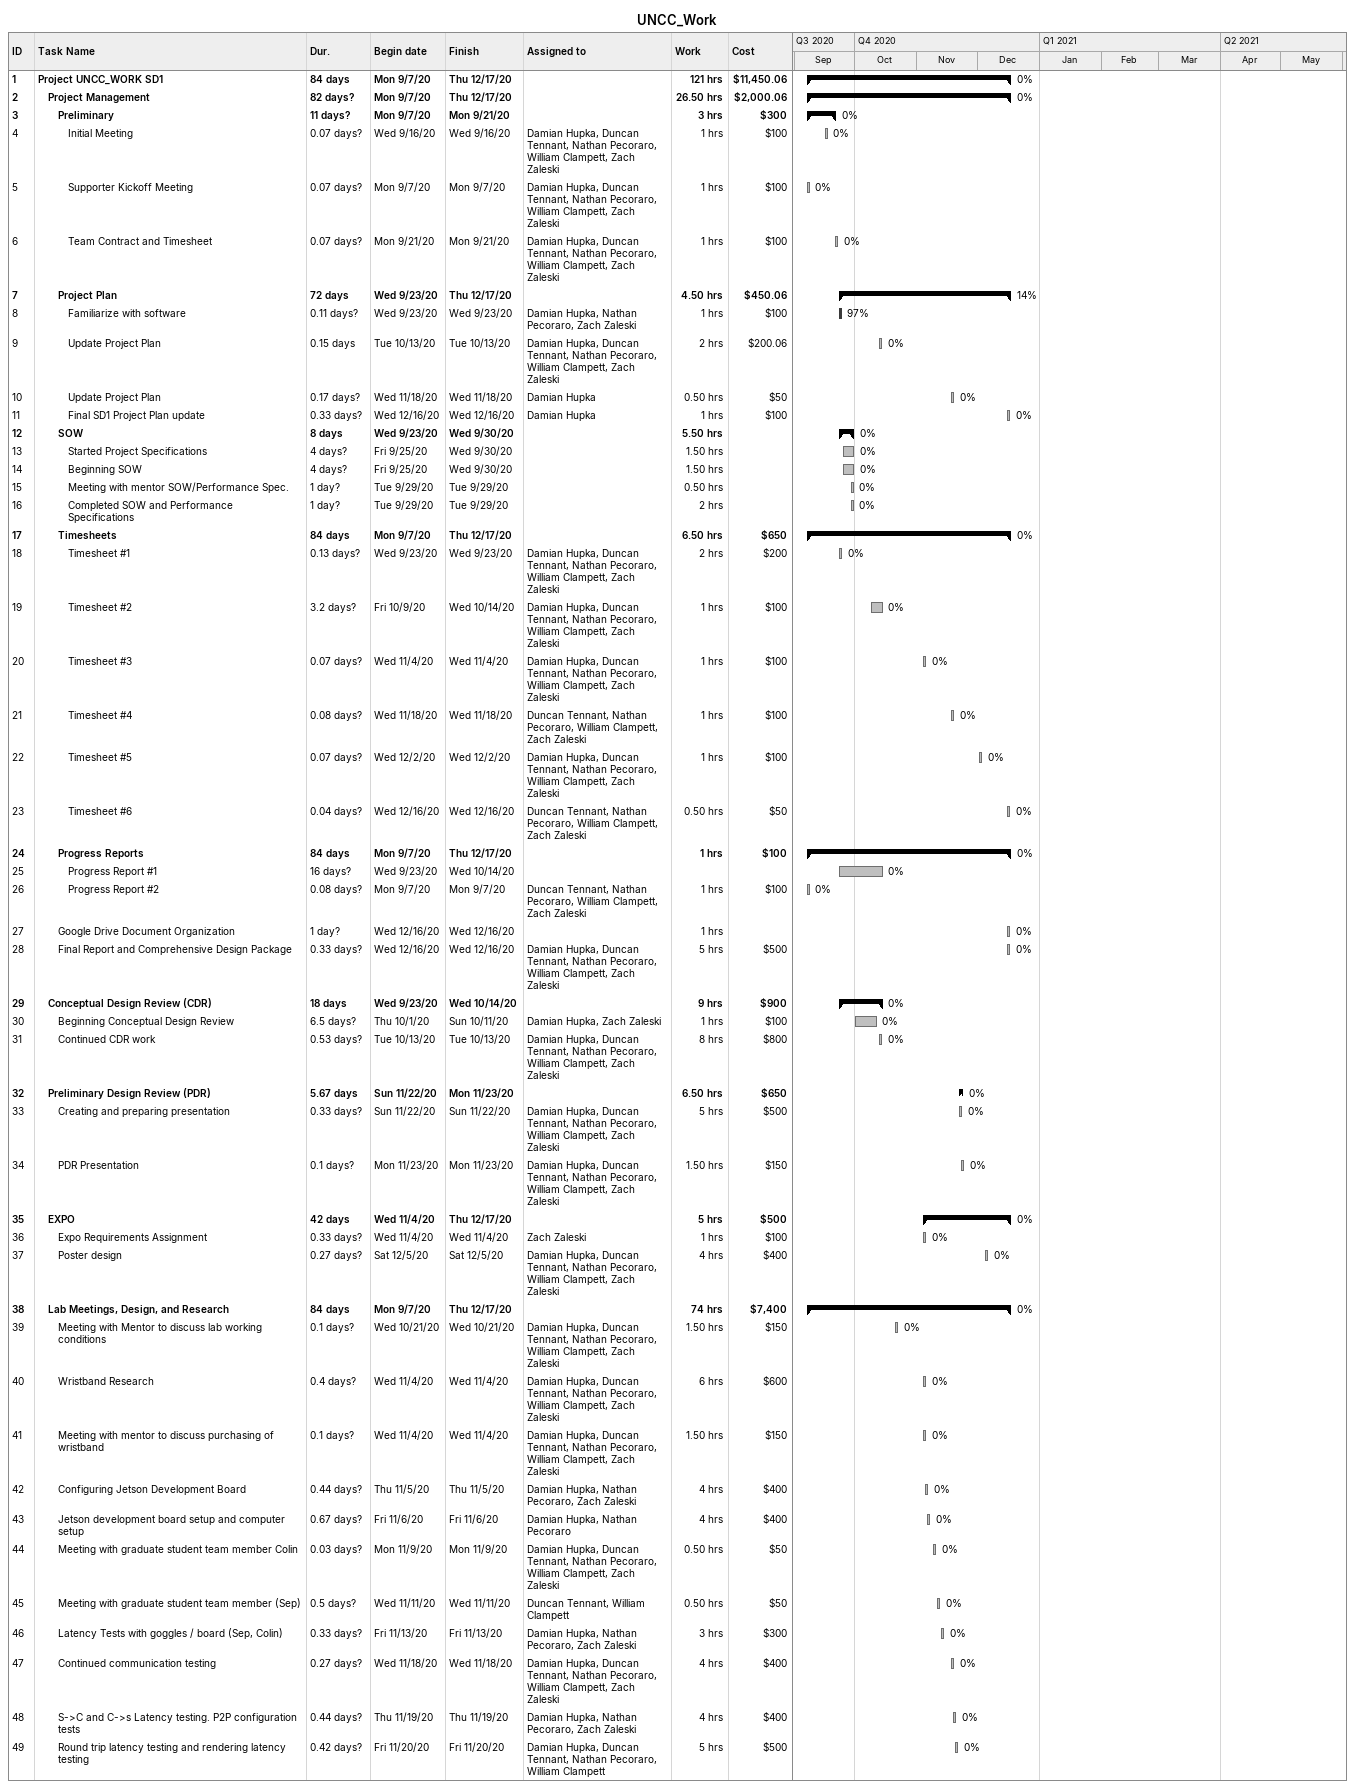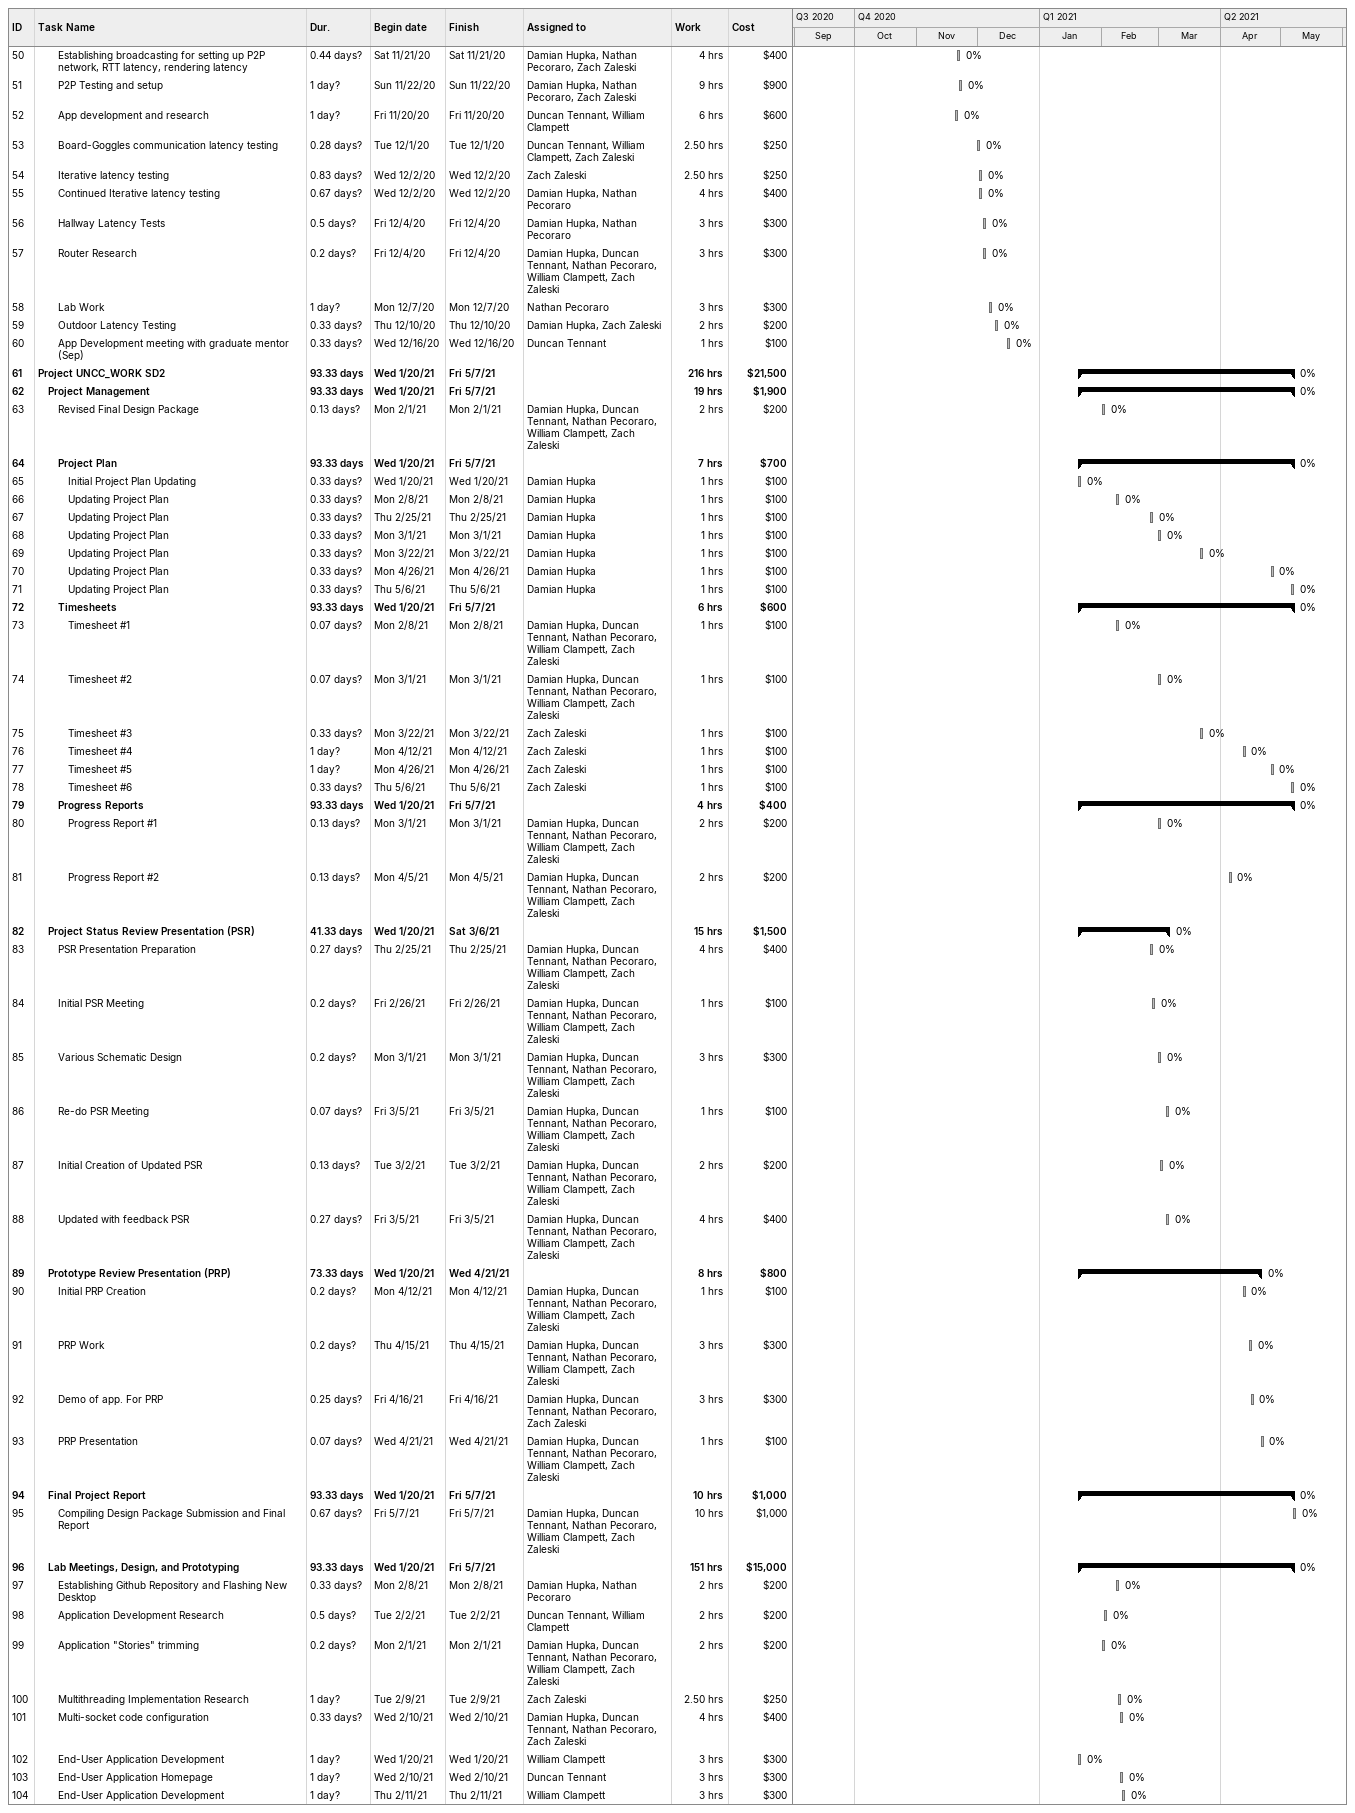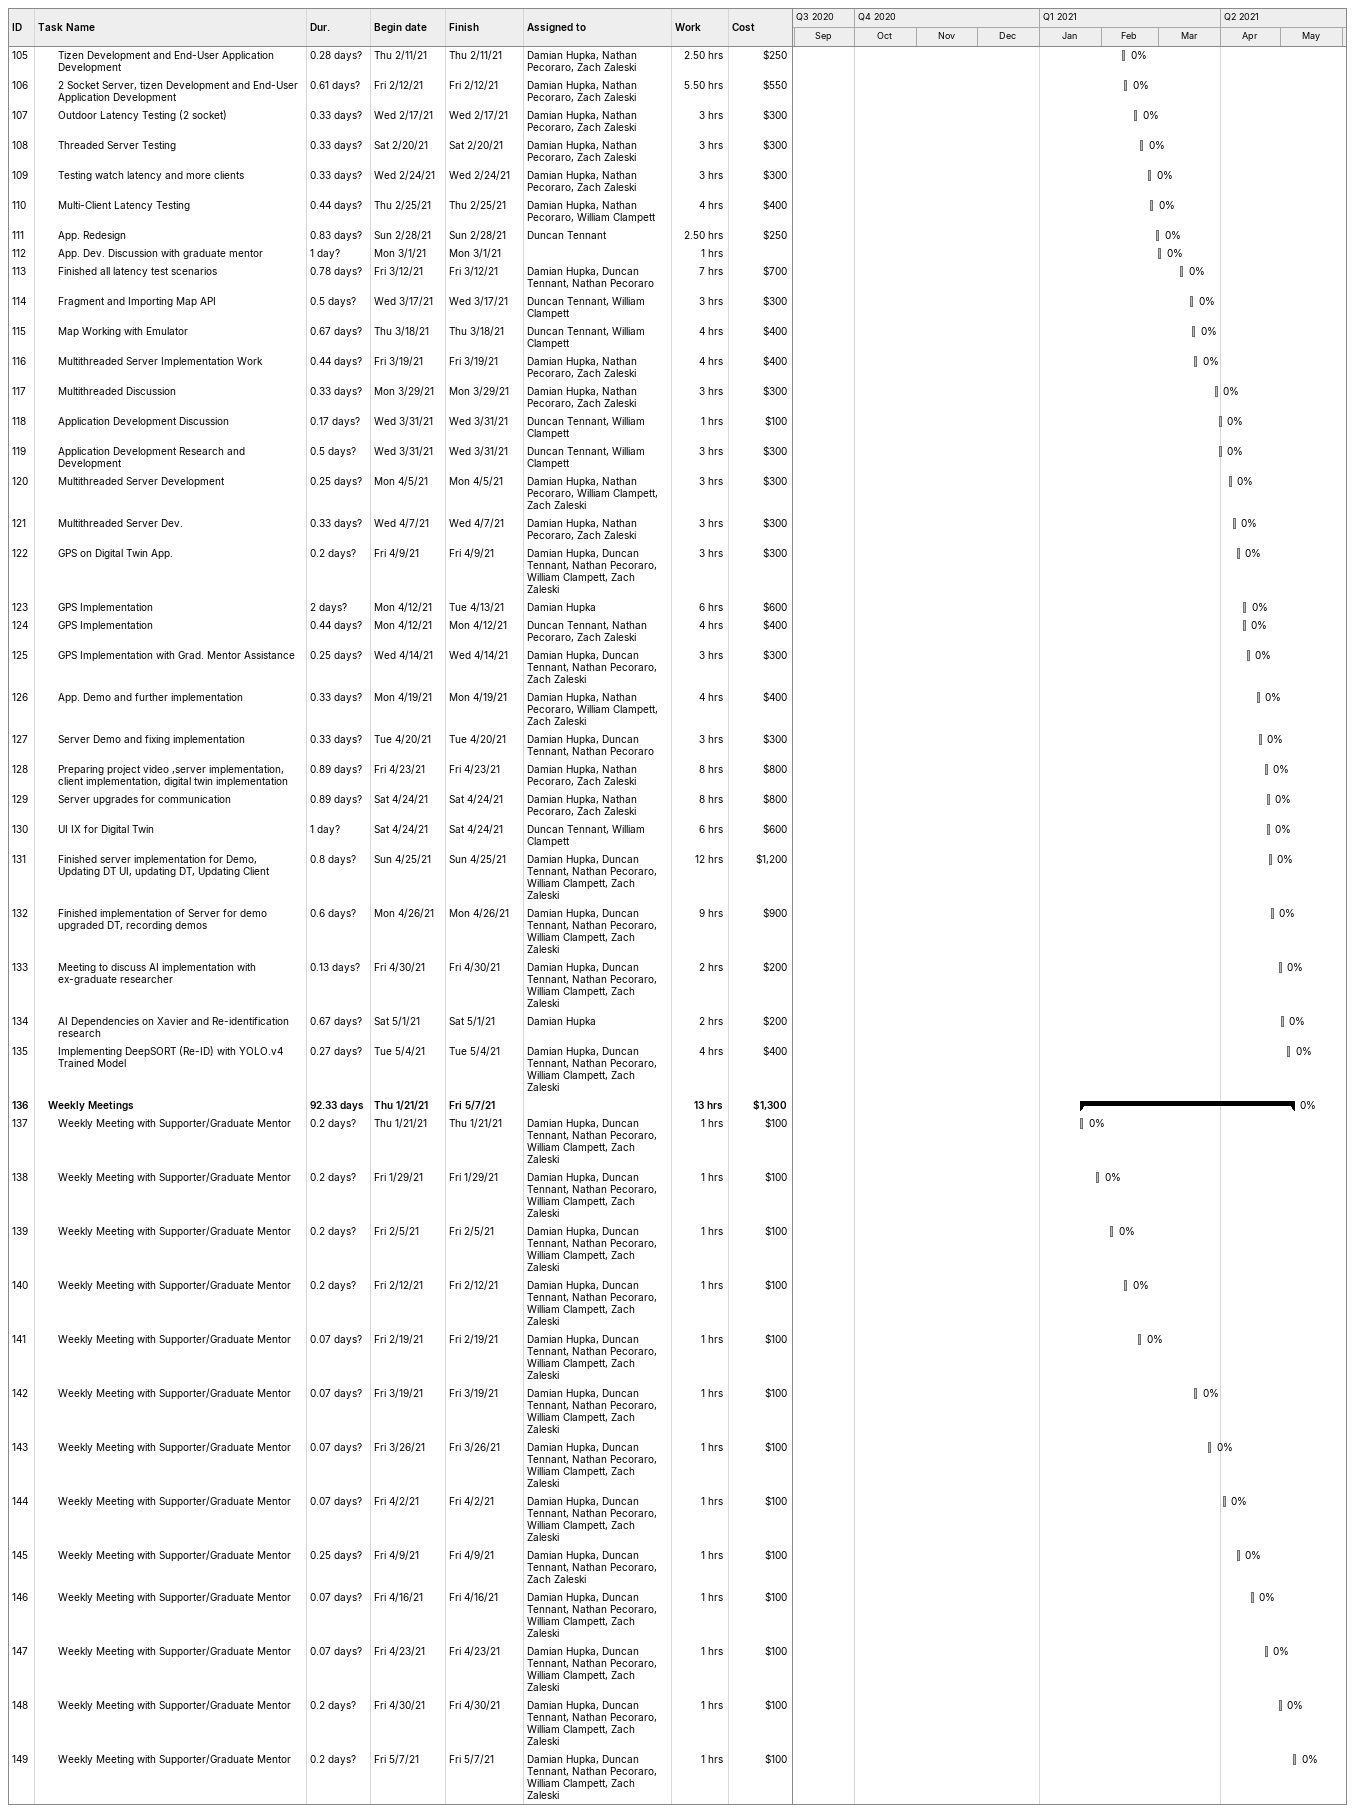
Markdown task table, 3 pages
UNCC_Work

| ID | Level | Task | Duration | Start | Finish | Resources | % complete | Work (h) | Cost ($) |
|---|---|---|---|---|---|---|---|---|---|
| 1 | 1 | **Project UNCC_WORK SD1** | 84d | 2020-09-07 | 2020-12-17 |  | 0 | 121 | 11450.06 |
| 2 | 2 | **Project Management** | 82d? | 2020-09-07 | 2020-12-17 |  | 0 | 26.50 | 2000.06 |
| 3 | 3 | **Preliminary** | 11d? | 2020-09-07 | 2020-09-21 |  | 0 | 3 | 300 |
| 4 | 4 | Initial Meeting | 0.07d? | 2020-09-16 | 2020-09-16 | Damian Hupka, Duncan Tennant, Nathan Pecoraro, William Clampett, Zach Zaleski | 0 | 1 | 100 |
| 5 | 4 | Supporter Kickoff Meeting | 0.07d? | 2020-09-07 | 2020-09-07 | Damian Hupka, Duncan Tennant, Nathan Pecoraro, William Clampett, Zach Zaleski | 0 | 1 | 100 |
| 6 | 4 | Team Contract and Timesheet | 0.07d? | 2020-09-21 | 2020-09-21 | Damian Hupka, Duncan Tennant, Nathan Pecoraro, William Clampett, Zach Zaleski | 0 | 1 | 100 |
| 7 | 3 | **Project Plan** | 72d | 2020-09-23 | 2020-12-17 |  | 14 | 4.50 | 450.06 |
| 8 | 4 | Familiarize with software | 0.11d? | 2020-09-23 | 2020-09-23 | Damian Hupka, Nathan Pecoraro, Zach Zaleski | 97 | 1 | 100 |
| 9 | 4 | Update Project Plan | 0.15d | 2020-10-13 | 2020-10-13 | Damian Hupka, Duncan Tennant, Nathan Pecoraro, William Clampett, Zach Zaleski | 0 | 2 | 200.06 |
| 10 | 4 | Update Project Plan | 0.17d? | 2020-11-18 | 2020-11-18 | Damian Hupka | 0 | 0.50 | 50 |
| 11 | 4 | Final SD1 Project Plan update | 0.33d? | 2020-12-16 | 2020-12-16 | Damian Hupka | 0 | 1 | 100 |
| 12 | 3 | **SOW** | 8d | 2020-09-23 | 2020-09-30 |  | 0 | 5.50 |  |
| 13 | 4 | Started Project Specifications | 4d? | 2020-09-25 | 2020-09-30 |  | 0 | 1.50 |  |
| 14 | 4 | Beginning SOW | 4d? | 2020-09-25 | 2020-09-30 |  | 0 | 1.50 |  |
| 15 | 4 | Meeting with mentor SOW/Performance Spec. | 1d? | 2020-09-29 | 2020-09-29 |  | 0 | 0.50 |  |
| 16 | 4 | Completed SOW and Performance Specifications | 1d? | 2020-09-29 | 2020-09-29 |  | 0 | 2 |  |
| 17 | 3 | **Timesheets** | 84d | 2020-09-07 | 2020-12-17 |  | 0 | 6.50 | 650 |
| 18 | 4 | Timesheet #1 | 0.13d? | 2020-09-23 | 2020-09-23 | Damian Hupka, Duncan Tennant, Nathan Pecoraro, William Clampett, Zach Zaleski | 0 | 2 | 200 |
| 19 | 4 | Timesheet #2 | 3.2d? | 2020-10-09 | 2020-10-14 | Damian Hupka, Duncan Tennant, Nathan Pecoraro, William Clampett, Zach Zaleski | 0 | 1 | 100 |
| 20 | 4 | Timesheet #3 | 0.07d? | 2020-11-04 | 2020-11-04 | Damian Hupka, Duncan Tennant, Nathan Pecoraro, William Clampett, Zach Zaleski | 0 | 1 | 100 |
| 21 | 4 | Timesheet #4 | 0.08d? | 2020-11-18 | 2020-11-18 | Duncan Tennant, Nathan Pecoraro, William Clampett, Zach Zaleski | 0 | 1 | 100 |
| 22 | 4 | Timesheet #5 | 0.07d? | 2020-12-02 | 2020-12-02 | Damian Hupka, Duncan Tennant, Nathan Pecoraro, William Clampett, Zach Zaleski | 0 | 1 | 100 |
| 23 | 4 | Timesheet #6 | 0.04d? | 2020-12-16 | 2020-12-16 | Duncan Tennant, Nathan Pecoraro, William Clampett, Zach Zaleski | 0 | 0.50 | 50 |
| 24 | 3 | **Progress Reports** | 84d | 2020-09-07 | 2020-12-17 |  | 0 | 1 | 100 |
| 25 | 4 | Progress Report #1 | 16d? | 2020-09-23 | 2020-10-14 |  | 0 |  |  |
| 26 | 4 | Progress Report #2 | 0.08d? | 2020-09-07 | 2020-09-07 | Duncan Tennant, Nathan Pecoraro, William Clampett, Zach Zaleski | 0 | 1 | 100 |
| 27 | 3 | Google Drive Document Organization | 1d? | 2020-12-16 | 2020-12-16 |  | 0 | 1 |  |
| 28 | 3 | Final Report and Comprehensive Design Package | 0.33d? | 2020-12-16 | 2020-12-16 | Damian Hupka, Duncan Tennant, Nathan Pecoraro, William Clampett, Zach Zaleski | 0 | 5 | 500 |
| 29 | 2 | **Conceptual Design Review (CDR)** | 18d | 2020-09-23 | 2020-10-14 |  | 0 | 9 | 900 |
| 30 | 3 | Beginning Conceptual Design Review | 6.5d? | 2020-10-01 | 2020-10-11 | Damian Hupka, Zach Zaleski | 0 | 1 | 100 |
| 31 | 3 | Continued CDR work | 0.53d? | 2020-10-13 | 2020-10-13 | Damian Hupka, Duncan Tennant, Nathan Pecoraro, William Clampett, Zach Zaleski | 0 | 8 | 800 |
| 32 | 2 | **Preliminary Design Review (PDR)** | 5.67d | 2020-11-22 | 2020-11-23 |  | 0 | 6.50 | 650 |
| 33 | 3 | Creating and preparing presentation | 0.33d? | 2020-11-22 | 2020-11-22 | Damian Hupka, Duncan Tennant, Nathan Pecoraro, William Clampett, Zach Zaleski | 0 | 5 | 500 |
| 34 | 3 | PDR Presentation | 0.1d? | 2020-11-23 | 2020-11-23 | Damian Hupka, Duncan Tennant, Nathan Pecoraro, William Clampett, Zach Zaleski | 0 | 1.50 | 150 |
| 35 | 2 | **EXPO** | 42d | 2020-11-04 | 2020-12-17 |  | 0 | 5 | 500 |
| 36 | 3 | Expo Requirements Assignment | 0.33d? | 2020-11-04 | 2020-11-04 | Zach Zaleski | 0 | 1 | 100 |
| 37 | 3 | Poster design | 0.27d? | 2020-12-05 | 2020-12-05 | Damian Hupka, Duncan Tennant, Nathan Pecoraro, William Clampett, Zach Zaleski | 0 | 4 | 400 |
| 38 | 2 | **Lab Meetings, Design, and Research** | 84d | 2020-09-07 | 2020-12-17 |  | 0 | 74 | 7400 |
| 39 | 3 | Meeting with Mentor to discuss lab working conditions | 0.1d? | 2020-10-21 | 2020-10-21 | Damian Hupka, Duncan Tennant, Nathan Pecoraro, William Clampett, Zach Zaleski | 0 | 1.50 | 150 |
| 40 | 3 | Wristband Research | 0.4d? | 2020-11-04 | 2020-11-04 | Damian Hupka, Duncan Tennant, Nathan Pecoraro, William Clampett, Zach Zaleski | 0 | 6 | 600 |
| 41 | 3 | Meeting with mentor to discuss purchasing of wristband | 0.1d? | 2020-11-04 | 2020-11-04 | Damian Hupka, Duncan Tennant, Nathan Pecoraro, William Clampett, Zach Zaleski | 0 | 1.50 | 150 |
| 42 | 3 | Configuring Jetson Development Board | 0.44d? | 2020-11-05 | 2020-11-05 | Damian Hupka, Nathan Pecoraro, Zach Zaleski | 0 | 4 | 400 |
| 43 | 3 | Jetson development board setup and computer setup | 0.67d? | 2020-11-06 | 2020-11-06 | Damian Hupka, Nathan Pecoraro | 0 | 4 | 400 |
| 44 | 3 | Meeting with graduate student team member Colin | 0.03d? | 2020-11-09 | 2020-11-09 | Damian Hupka, Duncan Tennant, Nathan Pecoraro, William Clampett, Zach Zaleski | 0 | 0.50 | 50 |
| 45 | 3 | Meeting with graduate student team member (Sep) | 0.5d? | 2020-11-11 | 2020-11-11 | Duncan Tennant, William Clampett | 0 | 0.50 | 50 |
| 46 | 3 | Latency Tests with goggles / board (Sep, Colin) | 0.33d? | 2020-11-13 | 2020-11-13 | Damian Hupka, Nathan Pecoraro, Zach Zaleski | 0 | 3 | 300 |
| 47 | 3 | Continued communication testing | 0.27d? | 2020-11-18 | 2020-11-18 | Damian Hupka, Duncan Tennant, Nathan Pecoraro, William Clampett, Zach Zaleski | 0 | 4 | 400 |
| 48 | 3 | S->C and C->s Latency testing. P2P configuration tests | 0.44d? | 2020-11-19 | 2020-11-19 | Damian Hupka, Nathan Pecoraro, Zach Zaleski | 0 | 4 | 400 |
| 49 | 3 | Round trip latency testing and rendering latency testing | 0.42d? | 2020-11-20 | 2020-11-20 | Damian Hupka, Duncan Tennant, Nathan Pecoraro, William Clampett | 0 | 5 | 500 |
| 50 | 3 | Establishing broadcasting for setting up P2P network, RTT latency, rendering latency | 0.44d? | 2020-11-21 | 2020-11-21 | Damian Hupka, Nathan Pecoraro, Zach Zaleski | 0 | 4 | 400 |
| 51 | 3 | P2P Testing and setup | 1d? | 2020-11-22 | 2020-11-22 | Damian Hupka, Nathan Pecoraro, Zach Zaleski | 0 | 9 | 900 |
| 52 | 3 | App development and research | 1d? | 2020-11-20 | 2020-11-20 | Duncan Tennant, William Clampett | 0 | 6 | 600 |
| 53 | 3 | Board-Goggles communication latency testing | 0.28d? | 2020-12-01 | 2020-12-01 | Duncan Tennant, William Clampett, Zach Zaleski | 0 | 2.50 | 250 |
| 54 | 3 | Iterative latency testing | 0.83d? | 2020-12-02 | 2020-12-02 | Zach Zaleski | 0 | 2.50 | 250 |
| 55 | 3 | Continued Iterative latency testing | 0.67d? | 2020-12-02 | 2020-12-02 | Damian Hupka, Nathan Pecoraro | 0 | 4 | 400 |
| 56 | 3 | Hallway Latency Tests | 0.5d? | 2020-12-04 | 2020-12-04 | Damian Hupka, Nathan Pecoraro | 0 | 3 | 300 |
| 57 | 3 | Router Research | 0.2d? | 2020-12-04 | 2020-12-04 | Damian Hupka, Duncan Tennant, Nathan Pecoraro, William Clampett, Zach Zaleski | 0 | 3 | 300 |
| 58 | 3 | Lab Work | 1d? | 2020-12-07 | 2020-12-07 | Nathan Pecoraro | 0 | 3 | 300 |
| 59 | 3 | Outdoor Latency Testing | 0.33d? | 2020-12-10 | 2020-12-10 | Damian Hupka, Zach Zaleski | 0 | 2 | 200 |
| 60 | 3 | App Development meeting with graduate mentor (Sep) | 0.33d? | 2020-12-16 | 2020-12-16 | Duncan Tennant | 0 | 1 | 100 |
| 61 | 1 | **Project UNCC_WORK SD2** | 93.33d | 2021-01-20 | 2021-05-07 |  | 0 | 216 | 21500 |
| 62 | 2 | **Project Management** | 93.33d | 2021-01-20 | 2021-05-07 |  | 0 | 19 | 1900 |
| 63 | 3 | Revised Final Design Package | 0.13d? | 2021-02-01 | 2021-02-01 | Damian Hupka, Duncan Tennant, Nathan Pecoraro, William Clampett, Zach Zaleski | 0 | 2 | 200 |
| 64 | 3 | **Project Plan** | 93.33d | 2021-01-20 | 2021-05-07 |  | 0 | 7 | 700 |
| 65 | 4 | Initial Project Plan Updating | 0.33d? | 2021-01-20 | 2021-01-20 | Damian Hupka | 0 | 1 | 100 |
| 66 | 4 | Updating Project Plan | 0.33d? | 2021-02-08 | 2021-02-08 | Damian Hupka | 0 | 1 | 100 |
| 67 | 4 | Updating Project Plan | 0.33d? | 2021-02-25 | 2021-02-25 | Damian Hupka | 0 | 1 | 100 |
| 68 | 4 | Updating Project Plan | 0.33d? | 2021-03-01 | 2021-03-01 | Damian Hupka | 0 | 1 | 100 |
| 69 | 4 | Updating Project Plan | 0.33d? | 2021-03-22 | 2021-03-22 | Damian Hupka | 0 | 1 | 100 |
| 70 | 4 | Updating Project Plan | 0.33d? | 2021-04-26 | 2021-04-26 | Damian Hupka | 0 | 1 | 100 |
| 71 | 4 | Updating Project Plan | 0.33d? | 2021-05-06 | 2021-05-06 | Damian Hupka | 0 | 1 | 100 |
| 72 | 3 | **Timesheets** | 93.33d | 2021-01-20 | 2021-05-07 |  | 0 | 6 | 600 |
| 73 | 4 | Timesheet #1 | 0.07d? | 2021-02-08 | 2021-02-08 | Damian Hupka, Duncan Tennant, Nathan Pecoraro, William Clampett, Zach Zaleski | 0 | 1 | 100 |
| 74 | 4 | Timesheet #2 | 0.07d? | 2021-03-01 | 2021-03-01 | Damian Hupka, Duncan Tennant, Nathan Pecoraro, William Clampett, Zach Zaleski | 0 | 1 | 100 |
| 75 | 4 | Timesheet #3 | 0.33d? | 2021-03-22 | 2021-03-22 | Zach Zaleski | 0 | 1 | 100 |
| 76 | 4 | Timesheet #4 | 1d? | 2021-04-12 | 2021-04-12 | Zach Zaleski | 0 | 1 | 100 |
| 77 | 4 | Timesheet #5 | 1d? | 2021-04-26 | 2021-04-26 | Zach Zaleski | 0 | 1 | 100 |
| 78 | 4 | Timesheet #6 | 0.33d? | 2021-05-06 | 2021-05-06 | Zach Zaleski | 0 | 1 | 100 |
| 79 | 3 | **Progress Reports** | 93.33d | 2021-01-20 | 2021-05-07 |  | 0 | 4 | 400 |
| 80 | 4 | Progress Report #1 | 0.13d? | 2021-03-01 | 2021-03-01 | Damian Hupka, Duncan Tennant, Nathan Pecoraro, William Clampett, Zach Zaleski | 0 | 2 | 200 |
| 81 | 4 | Progress Report #2 | 0.13d? | 2021-04-05 | 2021-04-05 | Damian Hupka, Duncan Tennant, Nathan Pecoraro, William Clampett, Zach Zaleski | 0 | 2 | 200 |
| 82 | 2 | **Project Status Review Presentation (PSR)** | 41.33d | 2021-01-20 | 2021-03-06 |  | 0 | 15 | 1500 |
| 83 | 3 | PSR Presentation Preparation | 0.27d? | 2021-02-25 | 2021-02-25 | Damian Hupka, Duncan Tennant, Nathan Pecoraro, William Clampett, Zach Zaleski | 0 | 4 | 400 |
| 84 | 3 | Initial PSR Meeting | 0.2d? | 2021-02-26 | 2021-02-26 | Damian Hupka, Duncan Tennant, Nathan Pecoraro, William Clampett, Zach Zaleski | 0 | 1 | 100 |
| 85 | 3 | Various Schematic Design | 0.2d? | 2021-03-01 | 2021-03-01 | Damian Hupka, Duncan Tennant, Nathan Pecoraro, William Clampett, Zach Zaleski | 0 | 3 | 300 |
| 86 | 3 | Re-do PSR Meeting | 0.07d? | 2021-03-05 | 2021-03-05 | Damian Hupka, Duncan Tennant, Nathan Pecoraro, William Clampett, Zach Zaleski | 0 | 1 | 100 |
| 87 | 3 | Initial Creation of Updated PSR | 0.13d? | 2021-03-02 | 2021-03-02 | Damian Hupka, Duncan Tennant, Nathan Pecoraro, William Clampett, Zach Zaleski | 0 | 2 | 200 |
| 88 | 3 | Updated with feedback PSR | 0.27d? | 2021-03-05 | 2021-03-05 | Damian Hupka, Duncan Tennant, Nathan Pecoraro, William Clampett, Zach Zaleski | 0 | 4 | 400 |
| 89 | 2 | **Prototype Review Presentation (PRP)** | 73.33d | 2021-01-20 | 2021-04-21 |  | 0 | 8 | 800 |
| 90 | 3 | Initial PRP Creation | 0.2d? | 2021-04-12 | 2021-04-12 | Damian Hupka, Duncan Tennant, Nathan Pecoraro, William Clampett, Zach Zaleski | 0 | 1 | 100 |
| 91 | 3 | PRP Work | 0.2d? | 2021-04-15 | 2021-04-15 | Damian Hupka, Duncan Tennant, Nathan Pecoraro, William Clampett, Zach Zaleski | 0 | 3 | 300 |
| 92 | 3 | Demo of app. For PRP | 0.25d? | 2021-04-16 | 2021-04-16 | Damian Hupka, Duncan Tennant, Nathan Pecoraro, Zach Zaleski | 0 | 3 | 300 |
| 93 | 3 | PRP Presentation | 0.07d? | 2021-04-21 | 2021-04-21 | Damian Hupka, Duncan Tennant, Nathan Pecoraro, William Clampett, Zach Zaleski | 0 | 1 | 100 |
| 94 | 2 | **Final Project Report** | 93.33d | 2021-01-20 | 2021-05-07 |  | 0 | 10 | 1000 |
| 95 | 3 | Compiling Design Package Submission and Final Report | 0.67d? | 2021-05-07 | 2021-05-07 | Damian Hupka, Duncan Tennant, Nathan Pecoraro, William Clampett, Zach Zaleski | 0 | 10 | 1000 |
| 96 | 2 | **Lab Meetings, Design, and Prototyping** | 93.33d | 2021-01-20 | 2021-05-07 |  | 0 | 151 | 15000 |
| 97 | 3 | Establishing Github Repository and Flashing New Desktop | 0.33d? | 2021-02-08 | 2021-02-08 | Damian Hupka, Nathan Pecoraro | 0 | 2 | 200 |
| 98 | 3 | Application Development Research | 0.5d? | 2021-02-02 | 2021-02-02 | Duncan Tennant, William Clampett | 0 | 2 | 200 |
| 99 | 3 | Application "Stories" trimming | 0.2d? | 2021-02-01 | 2021-02-01 | Damian Hupka, Duncan Tennant, Nathan Pecoraro, William Clampett, Zach Zaleski | 0 | 2 | 200 |
| 100 | 3 | Multithreading Implementation Research | 1d? | 2021-02-09 | 2021-02-09 | Zach Zaleski | 0 | 2.50 | 250 |
| 101 | 3 | Multi-socket code configuration | 0.33d? | 2021-02-10 | 2021-02-10 | Damian Hupka, Duncan Tennant, Nathan Pecoraro, Zach Zaleski | 0 | 4 | 400 |
| 102 | 3 | End-User Application Development | 1d? | 2021-01-20 | 2021-01-20 | William Clampett | 0 | 3 | 300 |
| 103 | 3 | End-User Application Homepage | 1d? | 2021-02-10 | 2021-02-10 | Duncan Tennant | 0 | 3 | 300 |
| 104 | 3 | End-User Application Development | 1d? | 2021-02-11 | 2021-02-11 | William Clampett | 0 | 3 | 300 |
| 105 | 3 | Tizen Development and End-User Application Development | 0.28d? | 2021-02-11 | 2021-02-11 | Damian Hupka, Nathan Pecoraro, Zach Zaleski | 0 | 2.50 | 250 |
| 106 | 3 | 2 Socket Server, tizen Development and End-User Application Development | 0.61d? | 2021-02-12 | 2021-02-12 | Damian Hupka, Nathan Pecoraro, Zach Zaleski | 0 | 5.50 | 550 |
| 107 | 3 | Outdoor Latency Testing (2 socket) | 0.33d? | 2021-02-17 | 2021-02-17 | Damian Hupka, Nathan Pecoraro, Zach Zaleski | 0 | 3 | 300 |
| 108 | 3 | Threaded Server Testing | 0.33d? | 2021-02-20 | 2021-02-20 | Damian Hupka, Nathan Pecoraro, Zach Zaleski | 0 | 3 | 300 |
| 109 | 3 | Testing watch latency and more clients | 0.33d? | 2021-02-24 | 2021-02-24 | Damian Hupka, Nathan Pecoraro, Zach Zaleski | 0 | 3 | 300 |
| 110 | 3 | Multi-Client Latency Testing | 0.44d? | 2021-02-25 | 2021-02-25 | Damian Hupka, Nathan Pecoraro, William Clampett | 0 | 4 | 400 |
| 111 | 3 | App. Redesign | 0.83d? | 2021-02-28 | 2021-02-28 | Duncan Tennant | 0 | 2.50 | 250 |
| 112 | 3 | App. Dev. Discussion with graduate mentor | 1d? | 2021-03-01 | 2021-03-01 |  | 0 | 1 |  |
| 113 | 3 | Finished all latency test scenarios | 0.78d? | 2021-03-12 | 2021-03-12 | Damian Hupka, Duncan Tennant, Nathan Pecoraro | 0 | 7 | 700 |
| 114 | 3 | Fragment and Importing Map API | 0.5d? | 2021-03-17 | 2021-03-17 | Duncan Tennant, William Clampett | 0 | 3 | 300 |
| 115 | 3 | Map Working with Emulator | 0.67d? | 2021-03-18 | 2021-03-18 | Duncan Tennant, William Clampett | 0 | 4 | 400 |
| 116 | 3 | Multithreaded Server Implementation Work | 0.44d? | 2021-03-19 | 2021-03-19 | Damian Hupka, Nathan Pecoraro, Zach Zaleski | 0 | 4 | 400 |
| 117 | 3 | Multithreaded Discussion | 0.33d? | 2021-03-29 | 2021-03-29 | Damian Hupka, Nathan Pecoraro, Zach Zaleski | 0 | 3 | 300 |
| 118 | 3 | Application Development Discussion | 0.17d? | 2021-03-31 | 2021-03-31 | Duncan Tennant, William Clampett | 0 | 1 | 100 |
| 119 | 3 | Application Development Research and Development | 0.5d? | 2021-03-31 | 2021-03-31 | Duncan Tennant, William Clampett | 0 | 3 | 300 |
| 120 | 3 | Multithreaded Server Development | 0.25d? | 2021-04-05 | 2021-04-05 | Damian Hupka, Nathan Pecoraro, William Clampett, Zach Zaleski | 0 | 3 | 300 |
| 121 | 3 | Multithreaded Server Dev. | 0.33d? | 2021-04-07 | 2021-04-07 | Damian Hupka, Nathan Pecoraro, Zach Zaleski | 0 | 3 | 300 |
| 122 | 3 | GPS on Digital Twin App. | 0.2d? | 2021-04-09 | 2021-04-09 | Damian Hupka, Duncan Tennant, Nathan Pecoraro, William Clampett, Zach Zaleski | 0 | 3 | 300 |
| 123 | 3 | GPS Implementation | 2d? | 2021-04-12 | 2021-04-13 | Damian Hupka | 0 | 6 | 600 |
| 124 | 3 | GPS Implementation | 0.44d? | 2021-04-12 | 2021-04-12 | Duncan Tennant, Nathan Pecoraro, Zach Zaleski | 0 | 4 | 400 |
| 125 | 3 | GPS Implementation with Grad. Mentor Assistance | 0.25d? | 2021-04-14 | 2021-04-14 | Damian Hupka, Duncan Tennant, Nathan Pecoraro, Zach Zaleski | 0 | 3 | 300 |
| 126 | 3 | App. Demo and further implementation | 0.33d? | 2021-04-19 | 2021-04-19 | Damian Hupka, Nathan Pecoraro, William Clampett, Zach Zaleski | 0 | 4 | 400 |
| 127 | 3 | Server Demo and fixing implementation | 0.33d? | 2021-04-20 | 2021-04-20 | Damian Hupka, Duncan Tennant, Nathan Pecoraro | 0 | 3 | 300 |
| 128 | 3 | Preparing project video ,server implementation, client implementation, digital twin implementation | 0.89d? | 2021-04-23 | 2021-04-23 | Damian Hupka, Nathan Pecoraro, Zach Zaleski | 0 | 8 | 800 |
| 129 | 3 | Server upgrades for communication | 0.89d? | 2021-04-24 | 2021-04-24 | Damian Hupka, Nathan Pecoraro, Zach Zaleski | 0 | 8 | 800 |
| 130 | 3 | UI IX for Digital Twin | 1d? | 2021-04-24 | 2021-04-24 | Duncan Tennant, William Clampett | 0 | 6 | 600 |
| 131 | 3 | Finished server implementation for Demo, Updating DT UI, updating DT, Updating Client | 0.8d? | 2021-04-25 | 2021-04-25 | Damian Hupka, Duncan Tennant, Nathan Pecoraro, William Clampett, Zach Zaleski | 0 | 12 | 1200 |
| 132 | 3 | Finished implementation of Server for demo upgraded DT, recording demos | 0.6d? | 2021-04-26 | 2021-04-26 | Damian Hupka, Duncan Tennant, Nathan Pecoraro, William Clampett, Zach Zaleski | 0 | 9 | 900 |
| 133 | 3 | Meeting to discuss AI implementation with ex-graduate researcher | 0.13d? | 2021-04-30 | 2021-04-30 | Damian Hupka, Duncan Tennant, Nathan Pecoraro, William Clampett, Zach Zaleski | 0 | 2 | 200 |
| 134 | 3 | AI Dependencies on Xavier and Re-identification research | 0.67d? | 2021-05-01 | 2021-05-01 | Damian Hupka | 0 | 2 | 200 |
| 135 | 3 | Implementing DeepSORT (Re-ID) with YOLO.v4 Trained Model | 0.27d? | 2021-05-04 | 2021-05-04 | Damian Hupka, Duncan Tennant, Nathan Pecoraro, William Clampett, Zach Zaleski | 0 | 4 | 400 |
| 136 | 2 | **Weekly Meetings** | 92.33d | 2021-01-21 | 2021-05-07 |  | 0 | 13 | 1300 |
| 137 | 3 | Weekly Meeting with Supporter/Graduate Mentor | 0.2d? | 2021-01-21 | 2021-01-21 | Damian Hupka, Duncan Tennant, Nathan Pecoraro, William Clampett, Zach Zaleski | 0 | 1 | 100 |
| 138 | 3 | Weekly Meeting with Supporter/Graduate Mentor | 0.2d? | 2021-01-29 | 2021-01-29 | Damian Hupka, Duncan Tennant, Nathan Pecoraro, William Clampett, Zach Zaleski | 0 | 1 | 100 |
| 139 | 3 | Weekly Meeting with Supporter/Graduate Mentor | 0.2d? | 2021-02-05 | 2021-02-05 | Damian Hupka, Duncan Tennant, Nathan Pecoraro, William Clampett, Zach Zaleski | 0 | 1 | 100 |
| 140 | 3 | Weekly Meeting with Supporter/Graduate Mentor | 0.2d? | 2021-02-12 | 2021-02-12 | Damian Hupka, Duncan Tennant, Nathan Pecoraro, William Clampett, Zach Zaleski | 0 | 1 | 100 |
| 141 | 3 | Weekly Meeting with Supporter/Graduate Mentor | 0.07d? | 2021-02-19 | 2021-02-19 | Damian Hupka, Duncan Tennant, Nathan Pecoraro, William Clampett, Zach Zaleski | 0 | 1 | 100 |
| 142 | 3 | Weekly Meeting with Supporter/Graduate Mentor | 0.07d? | 2021-03-19 | 2021-03-19 | Damian Hupka, Duncan Tennant, Nathan Pecoraro, William Clampett, Zach Zaleski | 0 | 1 | 100 |
| 143 | 3 | Weekly Meeting with Supporter/Graduate Mentor | 0.07d? | 2021-03-26 | 2021-03-26 | Damian Hupka, Duncan Tennant, Nathan Pecoraro, William Clampett, Zach Zaleski | 0 | 1 | 100 |
| 144 | 3 | Weekly Meeting with Supporter/Graduate Mentor | 0.07d? | 2021-04-02 | 2021-04-02 | Damian Hupka, Duncan Tennant, Nathan Pecoraro, William Clampett, Zach Zaleski | 0 | 1 | 100 |
| 145 | 3 | Weekly Meeting with Supporter/Graduate Mentor | 0.25d? | 2021-04-09 | 2021-04-09 | Damian Hupka, Duncan Tennant, Nathan Pecoraro, Zach Zaleski | 0 | 1 | 100 |
| 146 | 3 | Weekly Meeting with Supporter/Graduate Mentor | 0.07d? | 2021-04-16 | 2021-04-16 | Damian Hupka, Duncan Tennant, Nathan Pecoraro, William Clampett, Zach Zaleski | 0 | 1 | 100 |
| 147 | 3 | Weekly Meeting with Supporter/Graduate Mentor | 0.07d? | 2021-04-23 | 2021-04-23 | Damian Hupka, Duncan Tennant, Nathan Pecoraro, William Clampett, Zach Zaleski | 0 | 1 | 100 |
| 148 | 3 | Weekly Meeting with Supporter/Graduate Mentor | 0.2d? | 2021-04-30 | 2021-04-30 | Damian Hupka, Duncan Tennant, Nathan Pecoraro, William Clampett, Zach Zaleski | 0 | 1 | 100 |
| 149 | 3 | Weekly Meeting with Supporter/Graduate Mentor | 0.2d? | 2021-05-07 | 2021-05-07 | Damian Hupka, Duncan Tennant, Nathan Pecoraro, William Clampett, Zach Zaleski | 0 | 1 | 100 |
